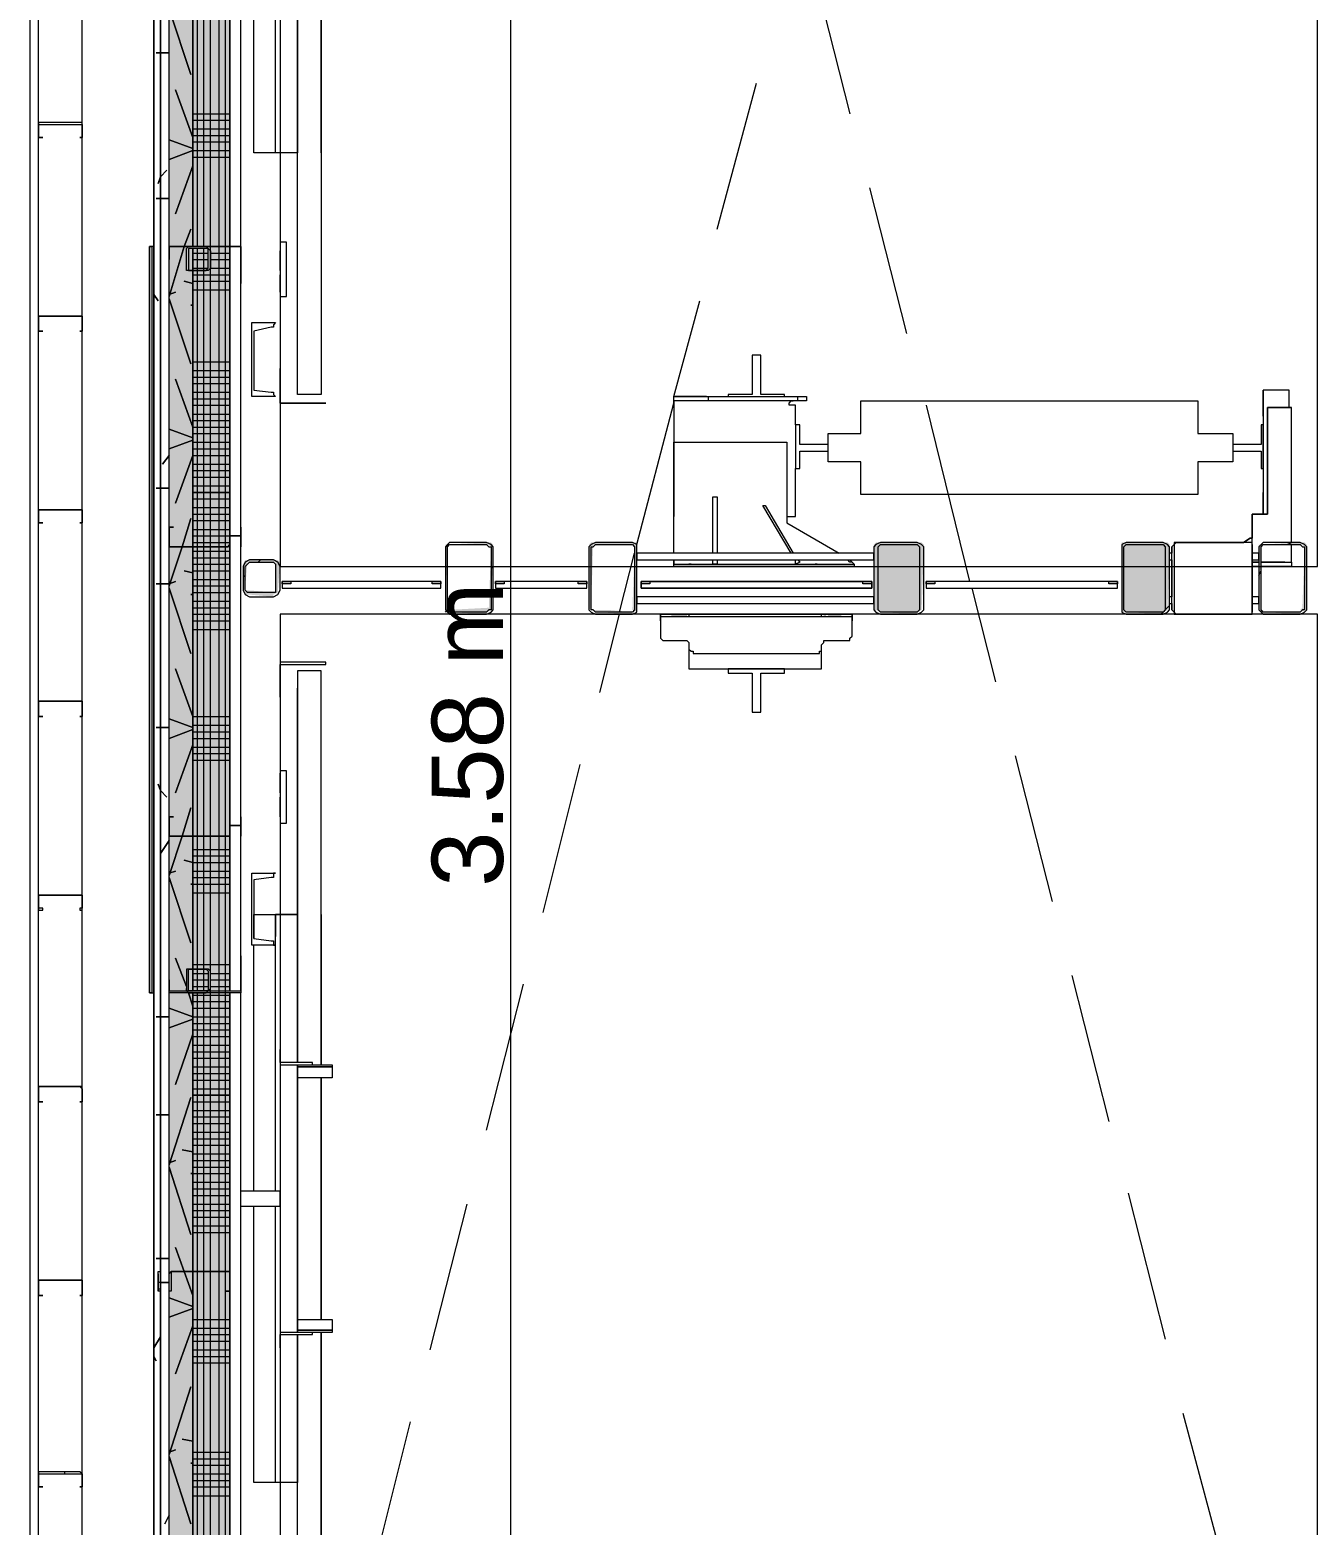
# Model space of a CAD drawing. Header units: metres. Extents: x -2 to 237, y -8 to 52.
# Drawn here: x 38.898 to 41.601, y 25.027 to 28.177 of the extents above; entities that cross this region are included whole.
import ezdxf

# ---------------------------------------------------------------- set-up
doc = ezdxf.new("R2010")
doc.units = ezdxf.units.M
doc.layers.add('HVAC - Ductos', color=5, linetype='Continuous', lineweight=0)
doc.layers.add('PDF2_Text', color=7, linetype='Continuous', lineweight=0)
doc.layers.add('PDF2_Geometry', color=7, linetype='Continuous', lineweight=0, true_color=0xaaaaaa)
doc.layers.add('PDF2_Solid Fills', color=7, linetype='Continuous', lineweight=0, true_color=0xffffff)
doc.styles.add('PDF Helvetica', font='')
doc.styles.get('PDF Helvetica').set_extended_font_data('Helvetica')

msp = doc.modelspace()

# ---------------------------------------------------------------- hatches: boundary and pattern name
at = {"layer": 'PDF2_Solid Fills', "lineweight": 0, "transparency": 33554559}
for points in [[(39.2415, 31.7936), (39.2415, 33.4859), (39.1911, 33.4859), (39.1911, 23.4604), (39.2415, 23.4604), (39.2415, 24.8454), (39.2324, 24.85), (39.2415, 24.85), (39.2415, 24.8959), (39.2324, 24.9005), (39.2415, 24.9005), (39.2415, 27.7164), (39.2324, 27.721), (39.2415, 27.721), (39.2415, 28.9318), (39.2324, 28.9364), (39.2415, 28.9364), (39.2415, 28.9776), (39.2324, 28.9776), (39.2278, 28.941), (39.2278, 28.9776), (39.2324, 28.9822), (39.2415, 28.9822), (39.2415, 30.4407), (39.2324, 30.4453), (39.2415, 30.4453), (39.2415, 30.4866), (39.2324, 30.4911), (39.2415, 30.4911), (39.2415, 31.7432), (39.2324, 31.7478), (39.2415, 31.7478), (39.2415, 31.7891), (39.2324, 31.7891), (39.2278, 31.7524), (39.2278, 31.7891), (39.2324, 31.7936)], [(39.2415, 31.7936), (39.2415, 33.4859), (39.1911, 33.4859), (39.1911, 23.4604), (39.2415, 23.4604), (39.2415, 24.8454), (39.2324, 24.85), (39.2415, 24.85), (39.2415, 24.8959), (39.2324, 24.9005), (39.2415, 24.9005), (39.2415, 27.7164), (39.2324, 27.721), (39.2415, 27.721), (39.2415, 28.9318), (39.2324, 28.9364), (39.2415, 28.9364), (39.2415, 28.9776), (39.2324, 28.9776), (39.2278, 28.941), (39.2278, 28.9776), (39.2324, 28.9822), (39.2415, 28.9822), (39.2415, 30.4407), (39.2324, 30.4453), (39.2415, 30.4453), (39.2415, 30.4866), (39.2324, 30.4911), (39.2415, 30.4911), (39.2415, 31.7432), (39.2324, 31.7478), (39.2415, 31.7478), (39.2415, 31.7891), (39.2324, 31.7891), (39.2278, 31.7524), (39.2278, 31.7891), (39.2324, 31.7936)], [(40.6816, 27.0973), (40.677, 27.0927), (40.677, 26.9551), (40.6816, 26.9551), (40.6908, 26.9505), (40.7681, 26.946), (40.7687, 26.946), (40.7687, 26.9505), (40.7779, 26.9551), (40.7825, 27.0927), (40.7779, 27.0973)], [(41.1999, 26.9505), (41.209, 26.9505), (41.2864, 26.946), (41.287, 26.946), (41.287, 26.9505), (41.2962, 26.9551), (41.3008, 27.0927), (41.2962, 27.0973), (41.1999, 27.0973)], [(39.425, 27.056), (39.4204, 27.0606), (39.3516, 27.0606), (39.3471, 27.0514), (39.3471, 26.9964), (39.3516, 27.001), (39.3562, 27.056), (39.4158, 27.056), (39.4158, 26.9918), (39.3562, 26.9964), (39.3516, 26.9964), (39.3516, 26.9873), (39.3608, 26.9873), (39.4112, 26.9827), (39.4112, 26.9873), (39.4204, 26.9918)]]:
    msp.add_hatch(color=256, dxfattribs=at).paths.add_polyline_path(points)
h = msp.add_hatch(color=256, dxfattribs=at)
h.paths.add_polyline_path([(39.2415, 28.9822), (39.2691, 28.9822), (39.2415, 28.9776), (39.2415, 28.9364), (39.2691, 28.9364), (39.2415, 28.9318), (39.2415, 27.721), (39.2691, 27.721), (39.2415, 27.7164), (39.2415, 26.1525), (39.3195, 26.1525), (39.3195, 33.4126), (39.2415, 33.4126), (39.2415, 31.7936), (39.2691, 31.7936), (39.2415, 31.7891), (39.2415, 31.7478), (39.2691, 31.7478), (39.2415, 31.7432), (39.2415, 30.4911), (39.2691, 30.4911), (39.2415, 30.4866), (39.2415, 30.4453), (39.2691, 30.4453), (39.2415, 30.4407)])
h.paths.add_polyline_path([(39.2415, 24.9005), (39.3195, 24.9005), (39.3195, 26.148), (39.2415, 26.148)])
h.paths.add_polyline_path([(39.2691, 24.85), (39.2415, 24.8454), (39.2415, 23.5338), (39.3195, 23.5338), (39.3195, 24.8959), (39.2415, 24.8959), (39.2415, 24.85)])
h = msp.add_hatch(color=256, dxfattribs=at)
h.paths.add_polyline_path([(39.2415, 28.9822), (39.2691, 28.9822), (39.2415, 28.9776), (39.2415, 28.9364), (39.2691, 28.9364), (39.2415, 28.9318), (39.2415, 27.721), (39.2691, 27.721), (39.2415, 27.7164), (39.2415, 26.1525), (39.3195, 26.1525), (39.3195, 33.4126), (39.2415, 33.4126), (39.2415, 31.7936), (39.2691, 31.7936), (39.2415, 31.7891), (39.2415, 31.7478), (39.2691, 31.7478), (39.2415, 31.7432), (39.2415, 30.4911), (39.2691, 30.4911), (39.2415, 30.4866), (39.2415, 30.4453), (39.2691, 30.4453), (39.2415, 30.4407)])
h.paths.add_polyline_path([(39.2415, 24.9005), (39.3195, 24.9005), (39.3195, 26.148), (39.2415, 26.148)])
h.paths.add_polyline_path([(39.2691, 24.85), (39.2415, 24.8454), (39.2415, 23.5338), (39.3195, 23.5338), (39.3195, 24.8959), (39.2415, 24.8959), (39.2415, 24.85)])
h = msp.add_hatch(color=256, dxfattribs=at)
h.paths.add_polyline_path([(39.7782, 27.0973), (39.8653, 27.0927), (39.8699, 27.0881), (39.8653, 26.9597), (39.7782, 26.9551), (39.7827, 26.9505), (39.86, 26.946), (39.8607, 26.946), (39.8607, 26.9505), (39.8699, 26.9551), (39.8745, 27.0927), (39.8699, 27.0973)])
h.paths.add_polyline_path([(39.7782, 27.0927), (39.7736, 27.0927), (39.7736, 26.9551)])
h = msp.add_hatch(color=256, dxfattribs=at)
h.paths.add_polyline_path([(40.1771, 26.9505), (40.1771, 27.0973), (40.0808, 27.0973), (40.0762, 27.0927), (40.0762, 26.9551), (40.0808, 26.9597), (40.0854, 27.0927), (40.1726, 27.0927), (40.168, 26.9551)])
h.paths.add_polyline_path([(40.09, 26.9505), (40.1674, 26.946), (40.168, 26.946), (40.168, 26.9505), (40.1175, 26.9551), (40.0808, 26.9551)])
h = msp.add_hatch(color=256, dxfattribs=at)
h.paths.add_polyline_path([(41.5897, 27.0927), (41.5852, 27.0973), (41.4934, 27.0973), (41.5806, 27.0927), (41.5852, 27.0881), (41.5806, 26.9597), (41.576, 26.9551), (41.5852, 26.9505), (41.5852, 26.9551)])
h.paths.add_polyline_path([(41.4934, 27.0927), (41.4888, 27.0927), (41.4888, 26.9551)])
h.paths.add_polyline_path([(41.498, 26.9505), (41.498, 26.9551), (41.4934, 26.9551)])
h.paths.add_polyline_path([(41.498, 26.9505), (41.5753, 26.946), (41.576, 26.946), (41.576, 26.9505)])

# ---------------------------------------------------------------- linework, layer by layer
at = {"layer": 'HVAC - Ductos', "lineweight": 0}
msp.add_lwpolyline([(39.9111, 33.2659), (39.9111, 31.9909), (39.9111, 28.4824), (39.9111, 24.9005), (39.9111, 23.8227), (39.9111, 22.3826)], dxfattribs=at)
at = {"layer": 'PDF2_Geometry', "lineweight": 0}
for points in [[(38.9159, 33.5685), (38.9022, 33.5685), (38.9022, 32.0505), (38.8976, 32.0505), (38.8976, 24.7079), (38.9159, 24.7079), (39.0076, 24.7079)], [(39.2691, 33.5685), (39.159, 33.5685), (39.159, 33.3896), (39.159, 23.5613), (39.159, 23.3778), (42.5895, 23.3778), (42.5895, 23.387), (42.5895, 23.3686), (43.1674, 23.3686), (43.1674, 23.387), (42.6216, 23.387), (43.1674, 23.387), (43.1674, 23.3686), (42.5895, 23.3686), (42.5895, 23.387)], [(39.4892, 33.5685), (42.5895, 33.5685), (39.159, 33.5685), (39.159, 33.5547), (39.159, 33.3896), (39.159, 23.5613), (39.159, 23.3962), (39.159, 23.3778), (39.159, 24.4465), (39.159, 23.3778), (42.5895, 23.3778), (42.5895, 23.3962), (42.5895, 23.5613), (42.5895, 33.4447), (42.5895, 23.5017), (43.1353, 23.5017), (43.1353, 23.3962), (43.1353, 23.3778), (42.5941, 23.3778), (42.5941, 23.3962), (42.5941, 23.5017)], [(39.159, 23.3778), (39.159, 33.5685), (39.159, 23.3778)], [(42.5574, 26.8313), (42.5574, 26.2213), (42.5574, 25.6114), (42.5574, 25.0014), (42.5574, 24.3914), (42.5574, 23.7814), (42.5574, 23.5613), (42.5574, 23.4604), (42.5574, 23.41), (42.4107, 23.41), (39.3425, 23.41), (39.1911, 23.41), (39.1911, 23.4604), (39.1911, 23.5613), (39.1911, 33.3896), (39.1911, 33.4859), (39.1911, 33.5364), (39.8791, 33.5364), (39.1728, 33.5364), (39.1728, 33.5547), (42.5574, 33.5547)], [(42.5895, 33.4447), (42.5758, 33.4447), (42.5758, 23.5613), (42.5758, 23.41), (42.5758, 23.3962), (39.1728, 23.3962), (39.1728, 23.41), (39.1728, 23.5613), (39.1728, 33.3896), (39.1728, 33.5364), (39.1728, 33.5547), (42.4107, 33.5547), (42.5574, 33.5547), (42.5574, 33.5364)], [(39.1911, 23.4604), (39.1911, 33.4859)], [(39.0076, 24.6895), (38.9159, 24.6895), (38.9159, 23.2632), (38.9022, 23.2632), (39.0076, 23.2632), (38.9159, 23.2632), (38.9022, 23.2632), (38.9022, 23.3778), (38.9022, 23.2861), (38.9022, 23.2723), (38.9022, 23.2632), (38.9022, 24.7079), (38.9159, 24.7079), (39.0076, 24.7079), (38.9159, 24.7079), (38.9159, 32.0505), (38.9022, 32.0505)], [(39.2415, 27.721), (39.2415, 28.2989), (39.2415, 28.9318)], [(39.5121, 27.9183), (39.5121, 28.2347), (39.5121, 27.4092), (39.4617, 27.4092), (39.4617, 28.2347), (39.4617, 28.7988), (39.4617, 28.2347), (39.4617, 27.9183), (39.4158, 27.9183), (39.4158, 27.9687)], [(39.4158, 27.9183), (39.37, 27.9183), (39.37, 28.5053)], [(39.4617, 27.4412), (39.4617, 27.9183), (39.4158, 27.9183), (39.4158, 28.5053)], [(39.0076, 27.9778), (39.0076, 28.354)], [(39.3195, 27.1202), (39.3195, 27.721), (39.3195, 28.3081)], [(39.3425, 26.1525), (39.3425, 27.721), (39.3425, 28.3035)], [(39.3425, 26.1525), (39.3425, 27.721), (39.3425, 28.3035)], [(40.5487, 28.3081), (40.6266, 28.0008)], [(39.5121, 27.932), (39.5121, 28.2347), (39.5121, 27.9366), (39.5121, 28.2347), (39.5121, 27.4412)], [(40.3468, 27.7577), (40.4294, 28.065)], [(39.0076, 27.5743), (39.0076, 27.9503)], [(40.6679, 27.8449), (40.7459, 27.5376)], [(39.425, 27.7302), (39.425, 27.6155)], [(39.159, 26.148), (39.159, 27.721), (39.159, 26.148)], [(39.159, 26.148), (39.159, 27.721), (39.159, 26.148)], [(39.2415, 26.1525), (39.2415, 26.1984), (39.2415, 26.4782), (39.2415, 27.0881), (39.2415, 27.6706), (39.2415, 27.7164)], [(39.425, 27.6752), (39.425, 27.6706), (39.425, 27.6752), (39.425, 27.7072), (39.425, 27.7118), (39.425, 27.7072)], [(39.425, 27.6293), (39.425, 27.6247), (39.425, 27.6293), (39.425, 27.6569), (39.425, 27.6615), (39.425, 27.6569)], [(40.3239, 27.4046), (40.2643, 27.4046), (40.2551, 27.4046), (40.3102, 27.6064)], [(39.0076, 27.1661), (39.0076, 27.5422)], [(39.425, 27.4504), (39.425, 27.4138), (39.425, 27.4504)], [(39.425, 27.4138), (39.425, 27.4504)], [(39.425, 27.4138), (39.425, 27.4504)], [(41.553, 27.3817), (41.553, 27.4184), (41.5118, 27.4184), (41.5072, 27.4184), (41.5026, 27.4184), (41.498, 27.4184), (41.498, 27.1569), (41.498, 27.2028)], [(41.498, 27.3633), (41.498, 27.4184)], [(40.1771, 27.0927), (40.2551, 27.3908), (40.2551, 27.1523)], [(40.3239, 27.3954), (40.2643, 27.3954), (40.2551, 27.3954), (40.2551, 27.4046), (40.3285, 27.4046), (40.5165, 27.4046), (40.5349, 27.4046), (40.5349, 27.3954), (40.5165, 27.3954), (40.3285, 27.3954), (40.2551, 27.3954), (40.2551, 27.3908), (40.2551, 27.4), (40.2551, 27.4046)], [(40.5119, 27.345), (40.5119, 27.3863), (40.5073, 27.3863), (40.5028, 27.3863), (40.4982, 27.3863), (40.4982, 27.3908), (40.5028, 27.3954), (40.5073, 27.3954), (40.4478, 27.3954), (40.3881, 27.3954), (40.3285, 27.3954), (40.3285, 27.4046)], [(40.5165, 27.3954), (40.5165, 27.4046)], [(40.7871, 27.3863), (40.8789, 27.0147)], [(41.4751, 27.056), (41.4888, 27.056), (41.4751, 27.056), (41.4751, 27.0606), (41.4888, 27.0606), (41.4888, 27.0744), (41.4751, 27.0744), (41.4751, 27.1569), (41.5072, 27.1569), (41.5072, 27.3817), (41.5072, 27.1569), (41.4751, 27.1569), (41.4751, 27.1065)], [(41.5485, 27.0927), (41.5576, 27.0973), (41.5576, 27.3817)], [(40.2551, 27.0744), (40.2551, 27.3083), (40.4936, 27.3083), (40.4936, 27.1386), (40.6037, 27.0744)], [(40.4936, 27.1523), (40.4982, 27.1523), (40.5028, 27.1523), (40.5073, 27.1523), (40.5119, 27.1523), (40.5119, 27.2532)], [(40.3376, 27.0744), (40.3376, 27.1936), (40.3468, 27.1936), (40.3468, 27.0744)], [(40.5028, 27.0744), (40.4432, 27.1753), (40.4478, 27.1753), (40.5073, 27.0744)], [(39.0076, 26.7579), (39.0076, 27.1386)], [(39.3195, 26.5102), (39.3195, 27.1019)], [(41.3008, 26.9689), (41.3054, 26.9689), (41.3054, 26.9551), (41.3054, 27.0881), (41.31, 27.0927), (41.3145, 27.0973), (41.31, 27.0927), (41.3054, 27.0881), (41.3054, 27.0744), (41.3008, 27.0744)], [(41.4751, 27.0973), (41.31, 27.0973), (41.4567, 27.0973), (41.4705, 27.1065), (41.4751, 27.1065), (41.4705, 27.1065), (41.4567, 27.0973)], [(39.3425, 27.0927), (39.3425, 27.0881), (39.3425, 27.0927)], [(40.1405, 26.9505), (40.1726, 27.0744)], [(41.31, 27.0927), (41.31, 27.0881), (41.31, 26.9551), (41.31, 26.9505)], [(41.4751, 26.9505), (41.4751, 26.9551), (41.4751, 27.0881), (41.4751, 27.0927)], [(41.5485, 27.056), (41.553, 27.056), (41.5576, 27.056), (41.5576, 27.0927)], [(39.3792, 27.056), (39.3838, 27.0606)], [(39.8699, 27.0423), (39.8745, 27.0468)], [(40.2872, 27.0514), (40.2918, 27.0514), (40.2872, 27.0514)], [(40.2872, 27.0468), (40.2918, 27.0468), (40.2872, 27.0468)], [(40.3468, 27.0606), (40.3468, 27.0514), (40.3376, 27.0514), (40.3376, 27.0606)], [(40.5165, 27.0606), (40.5211, 27.056), (40.5119, 27.0514), (40.5119, 27.0606)], [(40.5578, 27.0514), (40.5533, 27.0514), (40.5578, 27.0514)], [(40.5991, 27.0468), (40.5578, 27.0468), (40.5533, 27.0468), (40.5578, 27.0468)], [(40.5578, 27.0514), (40.5991, 27.0514)], [(41.3008, 27.0606), (41.3054, 27.0606), (41.3054, 26.9827), (41.3008, 26.9827)], [(41.4751, 26.9689), (41.4751, 26.9551), (41.4751, 26.9505), (41.4751, 26.9551), (41.4751, 26.9689), (41.4888, 26.9689), (41.4888, 26.9827), (41.4751, 26.9827), (41.4751, 27.0468), (41.4751, 26.9827)], [(41.4888, 27.0468), (41.4751, 27.0468)], [(41.4888, 27.0285), (41.4934, 27.0377)], [(41.5439, 27.056), (41.5393, 27.056), (41.5209, 27.056), (41.4934, 27.056), (41.5576, 27.056), (41.5576, 27.0468), (41.4934, 27.0468)], [(41.5209, 27.056), (41.5163, 27.056), (41.5209, 27.056)], [(41.5209, 27.0468), (41.5163, 27.0468), (41.5209, 27.0468)], [(41.5209, 27.0468), (41.5393, 27.0468)], [(41.5393, 27.056), (41.5439, 27.056), (41.5393, 27.056)], [(41.5393, 27.0468), (41.5439, 27.0468), (41.5393, 27.0468)], [(39.3471, 27.0239), (39.3516, 27.0285)], [(40.1863, 27.0101), (40.1863, 27.0147), (40.2047, 27.0147)], [(40.6542, 27.0147), (40.6725, 27.0147)], [(40.8834, 27.001), (40.9339, 26.8038)], [(39.7736, 26.9505), (39.7782, 26.9551)], [(40.0992, 26.7808), (40.1405, 26.9459)], [(40.2276, 26.9322), (40.2276, 26.9368), (40.2276, 26.9414), (40.2276, 26.9459), (40.2276, 26.9414), (40.2276, 26.9368), (40.2276, 26.9322), (40.2276, 26.9001), (40.2276, 26.8955), (40.2322, 26.8909), (40.2368, 26.8909), (40.2826, 26.8909), (40.2872, 26.8863), (40.2872, 26.8817), (40.2872, 26.8726), (40.2918, 26.868), (40.2964, 26.868), (40.2964, 26.8634), (40.5624, 26.8634), (40.5624, 26.868), (40.567, 26.868), (40.567, 26.8726), (40.567, 26.8817), (40.5716, 26.8863), (40.5716, 26.8909), (40.5762, 26.8909), (40.622, 26.8909), (40.6266, 26.8909), (40.6266, 26.8955), (40.6312, 26.9001), (40.6312, 26.9322), (40.6312, 26.9368), (40.6312, 26.9414), (40.6312, 26.9459), (40.6312, 26.9414), (40.6312, 26.9368), (40.6312, 26.9322)], [(40.2276, 26.9459), (40.2322, 26.9459), (40.2368, 26.9459), (40.2826, 26.9459), (40.2872, 26.9459), (40.2918, 26.9459), (40.2964, 26.9459), (40.5624, 26.9459), (40.567, 26.9459), (40.5716, 26.9459), (40.5762, 26.9459), (40.622, 26.9459), (40.6266, 26.9459), (40.6312, 26.9459)], [(40.2276, 26.9414), (40.2322, 26.9414), (40.2368, 26.9414), (40.2826, 26.9414), (40.2872, 26.9414), (40.2918, 26.9414), (40.2964, 26.9414), (40.5624, 26.9414), (40.567, 26.9414), (40.5716, 26.9414), (40.5762, 26.9414), (40.622, 26.9414), (40.6266, 26.9414), (40.6312, 26.9414)], [(40.2505, 26.9459), (40.2781, 26.9459), (40.2826, 26.9459), (40.2781, 26.9459)], [(40.2781, 26.9414), (40.2826, 26.9414), (40.2781, 26.9414), (40.2505, 26.9414)], [(40.2872, 26.9459), (40.2872, 26.9414)], [(40.567, 26.9414), (40.567, 26.9459)], [(40.5762, 26.9459), (40.5716, 26.9459), (40.5762, 26.9459)], [(40.5762, 26.9414), (40.5716, 26.9414), (40.5762, 26.9414)], [(40.5807, 26.9459), (40.6082, 26.9459)], [(40.6082, 26.9414), (40.5807, 26.9414)], [(41.2824, 26.9459), (41.287, 26.9505)], [(41.2916, 26.9551), (41.3008, 26.9643)], [(40.2872, 26.8817), (40.2872, 26.8404), (40.2872, 26.8359), (40.2872, 26.8313), (40.567, 26.8313), (40.567, 26.8359), (40.567, 26.8404), (40.567, 26.8817)], [(39.5121, 26.2993), (39.5121, 25.9966), (39.5121, 26.8267), (39.4617, 26.8267), (39.4617, 26.0012), (39.4617, 26.3131), (39.4158, 26.3131), (39.4158, 26.2672)], [(39.425, 26.8176), (39.425, 26.7808), (39.425, 26.8176)], [(39.425, 26.7808), (39.425, 26.8176)], [(39.425, 26.7808), (39.425, 26.8176)], [(39.4158, 25.7306), (39.4158, 26.3131), (39.4617, 26.3131), (39.4617, 26.79)], [(39.5121, 26.3131), (39.5121, 25.9966), (39.5121, 26.79)], [(39.0076, 26.3543), (39.0076, 26.7304)], [(39.98, 26.3176), (40.0579, 26.6295)], [(40.9752, 26.6479), (41.0531, 26.3405)], [(39.425, 26.6157), (39.425, 26.5056)], [(39.425, 26.5745), (39.425, 26.5699), (39.425, 26.5745), (39.425, 26.6065), (39.425, 26.6111), (39.425, 26.6065)], [(39.425, 26.524), (39.425, 26.5194), (39.425, 26.524), (39.425, 26.5562), (39.425, 26.5607), (39.425, 26.5562)], [(39.3241, 26.5011), (39.3287, 26.5011)], [(39.3195, 26.1525), (39.3195, 26.4919)], [(39.0076, 25.9461), (39.0076, 26.3222)], [(39.37, 26.2626), (39.37, 26.3131), (39.4158, 26.3131)], [(39.37, 25.7306), (39.37, 26.2488)], [(41.0944, 26.1846), (41.1724, 25.8774)], [(39.8607, 25.859), (39.9386, 26.1663)], [(39.2415, 24.9005), (39.2415, 25.5609), (39.2415, 26.148)], [(39.3195, 24.9005), (39.3195, 25.5609), (39.3195, 26.148)], [(39.3425, 24.9005), (39.3425, 26.148)], [(39.3425, 24.9005), (39.3425, 26.148)], [(39.5121, 25.46), (39.5121, 25.9691)], [(39.5121, 25.9691), (39.5121, 25.46)], [(39.0076, 25.5426), (39.0076, 25.9186)], [(39.425, 25.726), (39.425, 25.7214), (39.425, 25.7169), (39.425, 25.7123), (39.425, 25.7077), (39.425, 25.7123), (39.425, 25.7169), (39.425, 25.7214), (39.425, 25.726), (39.425, 25.7306), (39.3425, 25.7306)], [(39.5121, 25.7169), (39.5121, 25.7031)], [(41.2136, 25.726), (41.2916, 25.4187)], [(39.3425, 25.6985), (39.425, 25.6985), (39.425, 25.7031), (39.425, 25.7077), (39.425, 25.7031)], [(39.4158, 25.1161), (39.37, 25.1161), (39.37, 25.6985)], [(39.4617, 24.639), (39.4617, 25.1161), (39.4158, 25.1161), (39.4158, 25.6985)], [(39.7414, 25.3958), (39.8194, 25.7031)], [(39.0076, 25.1344), (39.0076, 25.5104)], [(39.5121, 25.1161), (39.5121, 25.4325), (39.5121, 24.6024), (39.4617, 24.6024), (39.4617, 25.4279), (39.4617, 25.1161), (39.4158, 25.1161), (39.4158, 25.1665)], [(39.5121, 24.639), (39.5121, 25.4325), (39.5121, 25.1298)], [(39.6223, 24.9326), (39.7002, 25.2444)], [(41.3283, 25.2628), (41.4109, 24.9555)], [(39.0076, 24.7308), (39.0076, 25.1069)]]:
    msp.add_lwpolyline(points, dxfattribs=at)
for points in [[(39.1728, 23.3962), (39.1728, 33.5547), (39.159, 33.5547), (39.159, 23.3962)], [(39.1728, 33.5364), (39.1728, 23.41), (39.1911, 23.41), (39.1911, 33.5364)], [(39.425, 29.7481), (39.425, 27.0468), (41.6126, 27.0468), (41.6126, 29.7481), (39.425, 29.7481), (39.425, 27.0468), (41.6126, 27.0468), (41.6126, 29.7481)], [(39.2415, 27.721), (39.2415, 28.2989), (39.2415, 28.9318), (39.2415, 28.2989)], [(39.3195, 27.1202), (39.3195, 27.721), (39.3195, 28.3081), (39.3195, 27.721)], [(39.0076, 27.9503), (39.0076, 27.9778), (39.0076, 27.9824), (39.0031, 27.9824), (38.9159, 27.9824), (38.9159, 27.9778), (38.9159, 27.9503), (38.9251, 27.9503), (38.9159, 27.9503), (38.9159, 27.9778), (39.0031, 27.9778), (39.0076, 27.9778), (39.0076, 27.9503), (39.0031, 27.9503)], [(39.4388, 27.6155), (39.4388, 27.7302), (39.425, 27.7302), (39.425, 27.6155)], [(39.159, 27.721), (39.1544, 27.721), (39.1498, 27.721), (39.1544, 27.721), (39.1544, 26.148), (39.1498, 26.148), (39.1544, 26.148), (39.159, 26.148)], [(39.1498, 26.148), (39.1498, 27.721)], [(39.159, 27.721), (39.1544, 27.721), (39.1498, 27.721), (39.1544, 27.721), (39.1544, 26.148), (39.1498, 26.148), (39.1544, 26.148), (39.159, 26.148)], [(39.1498, 26.148), (39.1498, 27.721)], [(39.1911, 27.721), (39.1911, 27.6935), (39.1911, 27.721), (39.3425, 27.721), (39.3425, 27.6431), (39.3425, 27.721)], [(39.2278, 27.7118), (39.2278, 27.7164), (39.2324, 27.721), (39.2691, 27.721), (39.2737, 27.7164), (39.2783, 27.7118), (39.2783, 27.6752), (39.2737, 27.6706), (39.2691, 27.6706), (39.2324, 27.6706), (39.2278, 27.6706), (39.2278, 27.6752)], [(39.2324, 27.6706), (39.2691, 27.6706), (39.2737, 27.6752), (39.2737, 27.7118), (39.2737, 27.7164), (39.2691, 27.7164), (39.2324, 27.7164), (39.2324, 27.7118), (39.2324, 27.6752)], [(39.2415, 26.1525), (39.2415, 26.1984), (39.2415, 26.4782), (39.2415, 27.0881), (39.2415, 27.6706), (39.2415, 27.7164), (39.2415, 27.6706), (39.2415, 27.0881), (39.2415, 26.4782), (39.2415, 26.1984)], [(39.0076, 27.5422), (39.0076, 27.5743), (39.0031, 27.5743), (38.9159, 27.5743), (38.9159, 27.5422), (38.9251, 27.5422), (38.9159, 27.5422), (38.9159, 27.5743), (39.0031, 27.5743), (39.0076, 27.5743), (39.0076, 27.5422), (39.0031, 27.5422)], [(39.4158, 27.5605), (39.4112, 27.5559), (39.4112, 27.5513), (39.4066, 27.5513), (39.37, 27.5422), (39.37, 27.4184), (39.4066, 27.4138), (39.4112, 27.4138), (39.4112, 27.4092), (39.4158, 27.4046), (39.3654, 27.4046), (39.3654, 27.5605)], [(40.4202, 27.4918), (40.4202, 27.4092), (40.3698, 27.4092), (40.3698, 27.4046), (40.489, 27.4046), (40.489, 27.4092), (40.4386, 27.4092), (40.4386, 27.4918)], [(39.5213, 27.3908), (39.425, 27.3908), (39.425, 27.4642), (39.425, 27.3908)], [(39.425, 27.4138), (39.425, 27.4504)], [(39.425, 27.4504), (39.425, 27.4138)], [(40.6496, 27.3266), (40.6496, 27.3954), (41.3604, 27.3954), (41.3604, 27.3266), (41.4338, 27.3266), (41.4338, 27.267), (41.3604, 27.267), (41.3604, 27.1982), (40.6496, 27.1982), (40.6496, 27.267), (40.5807, 27.267), (40.5807, 27.3266)], [(41.5439, 27.3817), (41.5072, 27.3817), (41.5439, 27.3817), (41.5485, 27.3817), (41.553, 27.3817), (41.5576, 27.3817), (41.553, 27.3817), (41.5485, 27.3817)], [(40.5807, 27.2899), (40.5807, 27.3037), (40.5211, 27.3037), (40.5211, 27.345), (40.5119, 27.345), (40.5119, 27.2532), (40.5211, 27.2532), (40.5211, 27.2899)], [(41.4338, 27.3037), (41.4338, 27.2899), (41.4934, 27.2899), (41.4934, 27.2532), (41.498, 27.2532), (41.498, 27.345), (41.4934, 27.345), (41.4934, 27.3037)], [(39.0076, 27.1386), (39.0076, 27.1661), (39.0031, 27.1661), (38.9159, 27.1661), (38.9159, 27.1386), (38.9251, 27.1386), (38.9159, 27.1386), (38.9159, 27.1661), (39.0031, 27.1661), (39.0076, 27.1661), (39.0076, 27.1386), (39.0031, 27.1386)], [(39.3195, 27.1111), (39.3379, 27.1111), (39.3425, 27.1111), (39.3425, 27.0927), (39.3425, 27.1294), (39.3425, 27.1248), (39.3425, 27.1294), (39.3425, 27.0927), (39.3425, 27.1111), (39.3379, 27.1111), (39.3195, 27.1111), (39.3195, 27.0927), (39.3195, 27.0881), (39.3149, 27.0881), (39.1911, 27.0881), (39.1911, 27.0927), (39.1911, 27.1294), (39.2003, 27.1294), (39.1911, 27.1294), (39.1911, 27.0927), (39.1911, 27.0881), (39.3149, 27.0881), (39.3195, 27.0927), (39.3195, 27.1294)], [(39.3195, 26.5102), (39.3195, 27.1019)], [(39.8745, 27.0881), (39.8699, 27.0927), (39.8607, 27.0973), (39.7827, 27.0973), (39.7782, 27.0927), (39.7736, 27.0881), (39.7736, 26.9551), (39.7782, 26.9505), (39.7827, 26.9459), (39.8607, 26.9459), (39.8699, 26.9505), (39.8745, 26.9551)], [(40.1771, 27.0881), (40.1771, 27.0927), (40.168, 27.0973), (40.09, 27.0973), (40.0808, 27.0927), (40.0762, 27.0881), (40.0762, 26.9551), (40.0808, 26.9505), (40.09, 26.9459), (40.168, 26.9459), (40.1771, 26.9505), (40.1771, 26.9551)], [(40.7825, 27.0881), (40.7779, 27.0927), (40.7687, 27.0973), (40.6908, 27.0973), (40.6816, 27.0927), (40.677, 27.0881), (40.677, 26.9551), (40.6816, 26.9505), (40.6908, 26.9459), (40.7687, 26.9459), (40.7779, 26.9505), (40.7825, 26.9551)], [(41.3008, 27.0881), (41.2962, 27.0927), (41.287, 27.0973), (41.209, 27.0973), (41.1999, 27.0927), (41.1999, 27.0881), (41.1999, 26.9551), (41.1999, 26.9505), (41.209, 26.9459), (41.287, 26.9459), (41.2962, 26.9505), (41.3008, 26.9551)], [(41.4751, 26.9459), (41.4751, 26.9505), (41.4751, 26.9551), (41.4751, 27.0881), (41.4751, 27.0927), (41.4751, 27.0973), (41.31, 27.0973), (41.31, 27.0927), (41.31, 27.0881), (41.31, 26.9551), (41.31, 26.9505), (41.31, 26.9459)], [(41.3971, 27.0973), (41.3191, 27.0973)], [(41.5897, 27.0881), (41.5852, 27.0927), (41.576, 27.0973), (41.498, 27.0973), (41.4934, 27.0927), (41.4888, 27.0881), (41.4888, 26.9551), (41.4934, 26.9505), (41.498, 26.9459), (41.576, 26.9459), (41.5852, 26.9505), (41.5897, 26.9551)], [(39.7827, 27.0927), (39.8607, 27.0927), (39.8653, 27.0881), (39.8699, 27.0881), (39.8699, 26.9551), (39.8653, 26.9551), (39.8607, 26.9505), (39.7827, 26.9505), (39.7782, 26.9551), (39.7782, 27.0881)], [(40.09, 27.0927), (40.168, 27.0927), (40.1726, 27.0881), (40.1726, 26.9551), (40.168, 26.9505), (40.09, 26.9505), (40.0854, 26.9551), (40.0808, 26.9551), (40.0808, 27.0881), (40.0854, 27.0881)], [(40.677, 27.0744), (40.1771, 27.0744), (40.1771, 27.0606), (40.677, 27.0606)], [(40.6908, 27.0927), (40.7687, 27.0927), (40.7733, 27.0881), (40.7733, 26.9551), (40.7687, 26.9505), (40.6908, 26.9505), (40.6862, 26.9551), (40.6862, 27.0881)], [(41.209, 27.0927), (41.287, 27.0927), (41.2916, 27.0881), (41.2916, 26.9551), (41.287, 26.9505), (41.209, 26.9505), (41.2045, 26.9551), (41.2045, 27.0881)], [(41.4751, 26.9551), (41.4751, 27.0881), (41.4751, 27.0927), (41.4751, 27.0881), (41.4751, 26.9551), (41.4751, 26.9505)], [(41.498, 27.0927), (41.576, 27.0927), (41.5806, 27.0881), (41.5852, 27.0881), (41.5852, 26.9551), (41.5806, 26.9551), (41.576, 26.9505), (41.498, 26.9505), (41.4934, 26.9551), (41.4934, 27.0881)], [(39.3471, 26.9964), (39.3516, 26.9873), (39.3608, 26.9827), (39.4112, 26.9827), (39.4204, 26.9873), (39.425, 26.9964), (39.425, 27.0468), (39.4204, 27.056), (39.4112, 27.0606), (39.3608, 27.0606), (39.3516, 27.056), (39.3471, 27.0468)], [(39.4112, 26.9918), (39.3608, 26.9918), (39.3562, 26.9918), (39.3516, 26.9964), (39.3516, 27.0468), (39.3562, 27.0514), (39.3608, 27.056), (39.4112, 27.056), (39.4158, 27.0514), (39.4158, 27.0468), (39.4158, 26.9964), (39.4158, 26.9918)], [(40.2551, 27.0514), (40.6358, 27.0514), (40.6358, 27.0468), (40.2551, 27.0468), (40.2551, 27.0514), (40.2551, 27.056), (40.2551, 27.0606), (40.2551, 27.056)], [(40.6358, 27.0514), (40.6312, 27.056), (40.6266, 27.056), (40.622, 27.0606), (40.6266, 27.0606), (40.6312, 27.056)], [(39.7644, 27.0147), (39.4296, 27.0147), (39.4296, 27.001), (39.7644, 27.001)], [(39.448, 27.0147), (39.448, 27.0101), (39.4296, 27.0101), (39.4296, 27.0147)], [(39.7644, 27.0147), (39.7644, 27.0101), (39.746, 27.0101), (39.746, 27.0147)], [(39.8791, 27.001), (40.0717, 27.001), (40.0717, 27.0147), (39.8791, 27.0147)], [(39.8974, 27.0147), (39.8974, 27.0101), (39.8791, 27.0101), (39.8791, 27.0147)], [(40.0717, 27.0147), (40.0717, 27.0101), (40.0534, 27.0101), (40.0534, 27.0147)], [(40.1863, 27.001), (40.6725, 27.001), (40.6725, 27.0147), (40.1863, 27.0147)], [(40.1863, 27.001), (40.1863, 27.0147), (40.6725, 27.0147), (40.6725, 27.001)], [(40.2047, 27.0147), (40.2047, 27.0101), (40.1863, 27.0101), (40.1863, 27.0147)], [(40.6725, 27.0147), (40.6725, 27.0101), (40.6542, 27.0101), (40.6542, 27.0147)], [(40.7871, 27.001), (41.1907, 27.001), (41.1907, 27.0147), (40.7871, 27.0147)], [(40.8055, 27.0147), (40.8055, 27.0101), (40.7871, 27.0101), (40.7871, 27.0147)], [(41.1907, 27.0147), (41.1907, 27.0101), (41.1724, 27.0101), (41.1724, 27.0147)], [(40.677, 26.9827), (40.1771, 26.9827), (40.1771, 26.9689), (40.677, 26.9689)], [(39.425, 26.9459), (39.425, 24.2446), (41.6126, 24.2446), (41.6126, 26.9459), (39.425, 26.9459), (39.425, 24.2446), (41.6126, 24.2446), (41.6126, 26.9459)], [(41.3054, 26.9551), (41.31, 26.9505), (41.3145, 26.9459), (41.31, 26.9505)], [(41.4751, 26.9459), (41.31, 26.9459)], [(41.3191, 26.9459), (41.3971, 26.9459)], [(39.5213, 26.845), (39.425, 26.845), (39.425, 26.7716), (39.425, 26.8404), (39.5213, 26.8404)], [(39.425, 26.7808), (39.425, 26.8176)], [(39.425, 26.8176), (39.425, 26.7808)], [(40.4386, 26.7396), (40.4386, 26.8221), (40.489, 26.8221), (40.489, 26.8313), (40.3698, 26.8313), (40.3698, 26.8221), (40.4202, 26.8221), (40.4202, 26.7396)], [(39.0076, 26.7304), (39.0076, 26.7579), (39.0076, 26.7625), (39.0031, 26.7625), (38.9159, 26.7625), (38.9159, 26.7579), (38.9159, 26.7304), (38.9251, 26.7304), (38.9159, 26.7304), (38.9159, 26.7579), (38.9159, 26.7625), (39.0031, 26.7625), (39.0076, 26.7625), (39.0076, 26.7579), (39.0076, 26.7304), (39.0031, 26.7304)], [(39.4388, 26.5056), (39.4388, 26.6157), (39.425, 26.6157), (39.425, 26.5056)], [(39.3195, 26.5011), (39.3379, 26.5011), (39.3425, 26.5011), (39.3425, 26.4965), (39.3425, 26.4828), (39.3425, 26.5194), (39.3425, 26.5148), (39.3425, 26.5194), (39.3425, 26.4782), (39.3425, 26.4965), (39.3425, 26.5011), (39.3379, 26.5011), (39.3195, 26.5011), (39.3195, 26.4828), (39.3195, 26.4782), (39.3149, 26.4782), (39.1911, 26.4782), (39.1911, 26.4828), (39.1911, 26.5194), (39.2003, 26.5194), (39.1911, 26.5194), (39.1911, 26.4828), (39.1911, 26.4782), (39.3149, 26.4782), (39.3195, 26.4782), (39.3195, 26.4828), (39.3195, 26.5194)], [(39.3195, 26.1525), (39.3195, 26.4919)], [(39.4158, 26.4002), (39.4112, 26.4002), (39.4112, 26.3956), (39.4112, 26.3911), (39.4066, 26.3911), (39.37, 26.3865), (39.37, 26.2626), (39.4066, 26.258), (39.4112, 26.258), (39.4112, 26.2534), (39.4112, 26.2488), (39.4158, 26.2488), (39.3654, 26.2488), (39.3654, 26.4002)], [(39.0076, 26.3222), (39.0076, 26.3543), (39.0031, 26.3543), (38.9159, 26.3543), (38.9159, 26.3222), (38.9251, 26.3222), (38.9251, 26.3268), (38.9159, 26.3268), (38.9159, 26.3543), (39.0031, 26.3543), (39.0076, 26.3543), (39.0076, 26.3268), (39.0031, 26.3268), (39.0031, 26.3222)], [(39.5121, 25.9966), (39.5121, 26.2993)], [(39.1911, 26.1754), (39.1911, 26.1525), (39.3425, 26.1525), (39.3425, 26.2259), (39.3425, 26.148), (39.1911, 26.148)], [(39.2278, 26.1938), (39.2278, 26.1571), (39.2278, 26.1525), (39.2324, 26.148), (39.2691, 26.148), (39.2737, 26.1525), (39.2783, 26.1571), (39.2783, 26.1938), (39.2737, 26.1984), (39.2691, 26.1984), (39.2324, 26.1984), (39.2278, 26.1984)], [(39.2324, 26.1938), (39.2324, 26.1984), (39.2691, 26.1984), (39.2737, 26.1938), (39.2737, 26.1571), (39.2737, 26.1525), (39.2691, 26.1525), (39.2324, 26.1525), (39.2324, 26.1571)], [(39.2415, 24.9005), (39.2415, 25.5609), (39.2415, 26.148), (39.2415, 25.5609)], [(39.3195, 24.9005), (39.3195, 25.5609), (39.3195, 26.148), (39.3195, 25.5609)], [(39.4938, 25.9966), (39.4938, 26.0012), (39.425, 26.0012), (39.425, 26.0287), (39.425, 25.9966)], [(39.5351, 25.9691), (39.4617, 25.9691), (39.4617, 25.992), (39.4617, 25.9966), (39.5351, 25.9966), (39.5351, 25.992)], [(39.4617, 25.9966), (39.4617, 25.4325)], [(39.5351, 25.992), (39.4617, 25.992)], [(39.5121, 25.7169), (39.5121, 25.9691)], [(39.5121, 25.46), (39.5121, 25.9691), (39.5121, 25.7169), (39.5121, 25.46), (39.5121, 25.7123)], [(39.0076, 25.9186), (39.0076, 25.9461), (39.0076, 25.9507), (39.0031, 25.9507), (38.9159, 25.9507), (38.9159, 25.9461), (38.9159, 25.9186), (38.9251, 25.9186), (38.9159, 25.9186), (38.9159, 25.9461), (38.9159, 25.9507), (39.0031, 25.9507), (39.0076, 25.9461), (39.0076, 25.9186), (39.0031, 25.9186)], [(39.1911, 25.538), (39.1728, 25.538), (39.1682, 25.538), (39.1682, 25.5426), (39.1682, 25.5563), (39.1682, 25.5196), (39.1682, 25.5242), (39.1728, 25.5242), (39.1728, 25.5196), (39.1682, 25.5196), (39.1682, 25.5609), (39.1728, 25.5609), (39.1728, 25.5426), (39.1728, 25.538), (39.1911, 25.538), (39.1911, 25.5563), (39.1957, 25.5609), (39.3195, 25.5609), (39.3195, 25.5563), (39.3195, 25.5196), (39.3103, 25.5196), (39.3195, 25.5196), (39.3195, 25.5563), (39.3195, 25.5609), (39.1957, 25.5609), (39.1957, 25.5563), (39.1957, 25.5196), (39.1911, 25.5196)], [(39.0076, 25.5104), (39.0076, 25.5426), (39.0031, 25.5426), (38.9159, 25.5426), (38.9159, 25.5104), (38.9251, 25.5104), (38.9159, 25.5104), (38.9159, 25.5426), (39.0031, 25.5426), (39.0076, 25.5426), (39.0076, 25.5104), (39.0031, 25.5104)], [(39.4617, 25.46), (39.5351, 25.46), (39.5351, 25.4371), (39.5351, 25.4325), (39.4617, 25.4325), (39.4617, 25.4371)], [(39.4938, 25.4325), (39.425, 25.4325), (39.425, 25.4004), (39.425, 25.4279), (39.4938, 25.4279)], [(39.4617, 25.4371), (39.5351, 25.4371)], [(39.5121, 25.1298), (39.5121, 25.4325)], [(39.0076, 25.1069), (39.0076, 25.1344), (39.0031, 25.139), (38.9159, 25.139), (38.9159, 25.1344), (38.9159, 25.1069), (38.9251, 25.1069), (38.9159, 25.1069), (38.9159, 25.1344), (39.0031, 25.1344), (39.0076, 25.1344), (39.0076, 25.1069), (39.0031, 25.1069)]]:
    msp.add_lwpolyline(points, close=True, dxfattribs=at)
at = {"layer": 'PDF2_Geometry', "color": 254, "lineweight": 0, "true_color": 0xeaeaea}
for points in [[(39.2783, 24.4877), (39.2783, 24.9005), (39.2783, 25.5609), (39.2783, 26.148), (39.2783, 26.4782), (39.2783, 27.0881), (39.2783, 27.721), (39.2783, 28.2989), (39.2783, 28.9318), (39.2783, 29.2528), (39.2783, 29.8629), (39.2783, 30.4911), (39.2783, 31.1103)], [(39.2966, 24.4877), (39.2966, 24.9005), (39.2966, 25.5609), (39.2966, 26.148), (39.2966, 26.4782), (39.2966, 27.0881), (39.2966, 27.721), (39.2966, 28.2989), (39.2966, 28.9318), (39.2966, 29.2528), (39.2966, 29.8629), (39.2966, 30.4911), (39.2966, 31.1103)], [(39.3103, 24.9005), (39.3103, 25.5609), (39.3103, 26.148), (39.3103, 26.4782), (39.3103, 27.0881), (39.3103, 27.721), (39.3103, 28.2989), (39.3103, 28.9318), (39.3103, 29.2528), (39.3103, 29.8629), (39.3103, 30.4911), (39.3103, 31.1103)], [(39.2507, 27.721), (39.2507, 28.9318)], [(39.2645, 27.721), (39.2645, 28.9318)], [(39.2415, 28.0008), (39.3195, 28.0008)], [(39.2415, 27.987), (39.3195, 27.987)], [(39.2415, 27.9687), (39.3195, 27.9687)], [(39.2415, 27.9549), (39.3195, 27.9549)], [(39.2415, 27.9412), (39.3195, 27.9412)], [(39.2415, 27.9229), (39.3195, 27.9229)], [(39.2415, 27.9091), (39.3195, 27.9091)], [(39.2415, 27.721), (39.3195, 27.721)], [(39.2415, 27.7072), (39.2737, 27.7072)], [(39.2507, 26.1525), (39.2507, 26.1984), (39.2507, 27.6706), (39.2507, 27.7164)], [(39.2645, 26.1525), (39.2645, 26.1984), (39.2645, 27.6706), (39.2645, 27.7164)], [(39.2783, 27.7072), (39.3195, 27.7072)], [(39.2415, 27.6935), (39.2737, 27.6935)], [(39.2415, 27.6752), (39.2737, 27.6752)], [(39.2783, 27.6935), (39.3195, 27.6935)], [(39.2783, 27.6752), (39.3195, 27.6752)], [(39.2415, 27.6615), (39.3195, 27.6615)], [(39.2415, 27.6477), (39.3195, 27.6477)], [(39.2415, 27.6293), (39.3195, 27.6293)], [(39.2415, 27.478), (39.3195, 27.478)], [(39.2415, 27.4596), (39.3195, 27.4596)], [(39.2415, 27.4458), (39.3195, 27.4458)], [(39.2415, 27.4321), (39.3195, 27.4321)], [(39.2415, 27.4138), (39.3195, 27.4138)], [(39.2415, 27.4), (39.3195, 27.4)], [(39.2415, 27.3863), (39.3195, 27.3863)], [(39.2415, 27.3679), (39.3195, 27.3679)], [(39.2415, 27.3541), (39.3195, 27.3541)], [(39.2415, 27.3404), (39.3195, 27.3404)], [(39.2415, 27.3266), (39.3195, 27.3266)], [(39.2415, 27.3083), (39.3195, 27.3083)], [(39.2415, 27.2945), (39.3195, 27.2945)], [(39.2415, 27.2807), (39.3195, 27.2807)], [(39.2415, 27.2624), (39.3195, 27.2624)], [(39.2415, 27.2487), (39.3195, 27.2487)], [(39.2415, 27.2349), (39.3195, 27.2349)], [(39.2415, 27.2166), (39.3195, 27.2166)], [(39.2415, 27.189), (39.3195, 27.189)], [(39.2415, 27.1707), (39.3195, 27.1707)], [(39.2415, 27.1569), (39.3195, 27.1569)], [(39.2415, 27.1432), (39.3195, 27.1432)], [(39.2415, 27.1248), (39.3195, 27.1248)], [(39.2415, 27.1111), (39.3195, 27.1111)], [(39.2415, 27.0973), (39.3195, 27.0973)], [(39.2415, 27.079), (39.3195, 27.079)], [(39.2415, 27.0652), (39.3195, 27.0652)], [(39.2415, 27.0514), (39.3195, 27.0514)], [(39.2415, 27.0377), (39.3195, 27.0377)], [(39.2415, 27.0193), (39.3195, 27.0193)], [(39.2415, 27.0056), (39.3195, 27.0056)], [(39.2415, 26.9918), (39.3195, 26.9918)], [(39.2415, 26.9735), (39.3195, 26.9735)], [(39.2415, 26.9597), (39.3195, 26.9597)], [(39.2415, 26.9459), (39.3195, 26.9459)], [(39.2415, 26.9322), (39.3195, 26.9322)], [(39.2415, 26.9139), (39.3195, 26.9139)], [(39.2415, 26.7304), (39.3195, 26.7304)], [(39.2415, 26.7121), (39.3195, 26.7121)], [(39.2415, 26.6983), (39.3195, 26.6983)], [(39.2415, 26.6845), (39.3195, 26.6845)], [(39.2415, 26.6662), (39.3195, 26.6662)], [(39.2415, 26.6525), (39.3195, 26.6525)], [(39.2415, 26.6387), (39.3195, 26.6387)], [(39.2415, 26.4506), (39.3195, 26.4506)], [(39.2415, 26.4369), (39.3195, 26.4369)], [(39.2415, 26.4231), (39.3195, 26.4231)], [(39.2415, 26.4048), (39.3195, 26.4048)], [(39.2415, 26.3911), (39.3195, 26.3911)], [(39.2415, 26.3773), (39.3195, 26.3773)], [(39.2415, 26.3589), (39.3195, 26.3589)], [(39.2415, 26.2076), (39.3195, 26.2076)], [(39.2415, 26.1892), (39.2737, 26.1892)], [(39.2783, 26.1892), (39.3195, 26.1892)], [(39.2415, 26.1754), (39.2737, 26.1754)], [(39.2415, 26.1617), (39.2737, 26.1617)], [(39.2783, 26.1754), (39.3195, 26.1754)], [(39.2783, 26.1617), (39.3195, 26.1617)], [(39.2415, 26.1434), (39.3195, 26.1434)], [(39.2415, 26.1296), (39.3195, 26.1296)], [(39.2507, 24.9005), (39.2507, 26.148)], [(39.2645, 24.85), (39.2645, 24.8959), (39.2645, 26.148)], [(39.2415, 26.1159), (39.3195, 26.1159)], [(39.2415, 26.0975), (39.3195, 26.0975)], [(39.2415, 26.0837), (39.3195, 26.0837)], [(39.2415, 26.07), (39.3195, 26.07)], [(39.2415, 26.0562), (39.3195, 26.0562)], [(39.2415, 26.0379), (39.3195, 26.0379)], [(39.2415, 26.0241), (39.3195, 26.0241)], [(39.2415, 26.0104), (39.3195, 26.0104)], [(39.2415, 25.992), (39.3195, 25.992)], [(39.2415, 25.9783), (39.3195, 25.9783)], [(39.2415, 25.9645), (39.3195, 25.9645)], [(39.2415, 25.9461), (39.3195, 25.9461)], [(39.2415, 25.9186), (39.3195, 25.9186)], [(39.2415, 25.9003), (39.3195, 25.9003)], [(39.2415, 25.8866), (39.3195, 25.8866)], [(39.2415, 25.8728), (39.3195, 25.8728)], [(39.2415, 25.8544), (39.3195, 25.8544)], [(39.2415, 25.8407), (39.3195, 25.8407)], [(39.2415, 25.8269), (39.3195, 25.8269)], [(39.2415, 25.8086), (39.3195, 25.8086)], [(39.2415, 25.7948), (39.3195, 25.7948)], [(39.2415, 25.781), (39.3195, 25.781)], [(39.2415, 25.7673), (39.3195, 25.7673)], [(39.2415, 25.7489), (39.3195, 25.7489)], [(39.2415, 25.7352), (39.3195, 25.7352)], [(39.2415, 25.7214), (39.3195, 25.7214)], [(39.2415, 25.7031), (39.3195, 25.7031)], [(39.2415, 25.6893), (39.3195, 25.6893)], [(39.2415, 25.6755), (39.3195, 25.6755)], [(39.2415, 25.6572), (39.3195, 25.6572)], [(39.2415, 25.6435), (39.3195, 25.6435)], [(39.2415, 25.46), (39.3195, 25.46)], [(39.2415, 25.4417), (39.3195, 25.4417)], [(39.2415, 25.4279), (39.3195, 25.4279)], [(39.2415, 25.4141), (39.3195, 25.4141)], [(39.2415, 25.3958), (39.3195, 25.3958)], [(39.2415, 25.3821), (39.3195, 25.3821)], [(39.2415, 25.3683), (39.3195, 25.3683)], [(39.2415, 25.1803), (39.3195, 25.1803)], [(39.2415, 25.1665), (39.3195, 25.1665)], [(39.2415, 25.1527), (39.3195, 25.1527)], [(39.2415, 25.1344), (39.3195, 25.1344)], [(39.2415, 25.1206), (39.3195, 25.1206)], [(39.2415, 25.1069), (39.3195, 25.1069)], [(39.2415, 25.0885), (39.3195, 25.0885)]]:
    msp.add_lwpolyline(points, dxfattribs=at)
at = {"layer": 'PDF2_Geometry', "color": 254, "lineweight": 0, "true_color": 0xdddddd}
for points in [[(39.1911, 28.2209), (39.2369, 28.0834)], [(39.2049, 28.0512), (39.2415, 27.9503)], [(39.1911, 27.9457), (39.2415, 27.9274)], [(39.2415, 27.9229), (39.1911, 27.9045)], [(39.2415, 27.8907), (39.2049, 27.7898)], [(39.2369, 27.7577), (39.2232, 27.721), (39.1911, 27.6155), (39.2232, 27.721)], [(39.2232, 27.6477), (39.2415, 27.6431)], [(39.2049, 27.6247), (39.1911, 27.6201)], [(39.1911, 27.6109), (39.2369, 27.4734)], [(39.2415, 27.5972), (39.2369, 27.5972)], [(39.2049, 27.4412), (39.2415, 27.3404)], [(39.1911, 27.3358), (39.2415, 27.3175)], [(39.2415, 27.3129), (39.1911, 27.2945)], [(39.2415, 27.2807), (39.2049, 27.1798)], [(39.2369, 27.1478), (39.2186, 27.0881), (39.1911, 27.0056), (39.2186, 27.0881)], [(39.2232, 27.0377), (39.2415, 27.0331)], [(39.2049, 27.0147), (39.1911, 27.0101)], [(39.1911, 27.001), (39.2369, 26.8634)], [(39.2415, 26.9873), (39.2369, 26.9873)], [(39.2049, 26.8313), (39.2415, 26.7304)], [(39.1911, 26.7258), (39.2415, 26.7075)], [(39.2415, 26.7029), (39.1911, 26.6845)], [(39.2415, 26.6708), (39.2049, 26.5699)], [(39.2369, 26.5378), (39.2186, 26.4782), (39.1911, 26.3956), (39.2186, 26.4782)], [(39.2049, 26.4048), (39.1911, 26.4002)], [(39.2232, 26.4277), (39.2415, 26.4231)], [(39.1911, 26.3911), (39.2369, 26.2534)], [(39.2415, 26.3773), (39.2369, 26.3773)], [(39.2049, 26.2213), (39.2278, 26.1617)], [(39.2278, 26.1571), (39.2278, 26.1525)], [(39.2324, 26.148), (39.2415, 26.1204)], [(39.1911, 26.1159), (39.2415, 26.0975)], [(39.2415, 26.0929), (39.1911, 26.0745)], [(39.2415, 26.0608), (39.2049, 25.9553)], [(39.2369, 25.9278), (39.1911, 25.7856)], [(39.2186, 25.8177), (39.2415, 25.8131)], [(39.2049, 25.7948), (39.1911, 25.7902)], [(39.1911, 25.781), (39.2369, 25.6389)], [(39.2415, 25.7673), (39.2369, 25.7673)], [(39.2049, 25.6114), (39.2232, 25.5609), (39.2415, 25.5104), (39.2232, 25.5609)], [(39.1911, 25.5058), (39.2415, 25.4875)], [(39.2415, 25.4829), (39.1911, 25.4646)], [(39.2415, 25.4463), (39.2049, 25.3453)], [(39.2369, 25.3178), (39.1911, 25.1757)], [(39.2186, 25.2078), (39.2415, 25.2032)], [(39.2049, 25.1849), (39.1911, 25.1803)], [(39.1911, 25.1711), (39.2369, 25.0289)], [(39.2415, 25.1573), (39.2369, 25.1573)]]:
    msp.add_lwpolyline(points, close=True, dxfattribs=at)
at = {"layer": 'PDF2_Geometry', "color": 254, "lineweight": 0, "true_color": 0xeaeaea}
for points in [[(39.1728, 28.1292), (39.1636, 28.1292), (39.1728, 28.1292), (39.1911, 28.1292)], [(39.1682, 27.854), (39.1728, 27.8678), (39.1865, 27.8815), (39.1728, 27.8678)], [(39.1728, 27.8219), (39.1636, 27.8219), (39.1728, 27.8219), (39.1911, 27.8219)], [(39.159, 27.6201), (39.1682, 27.6064)], [(39.1774, 27.2624), (39.1911, 27.2807)], [(39.1728, 27.212), (39.1636, 27.212), (39.1728, 27.212), (39.1911, 27.212)], [(39.3195, 27.2028), (39.2415, 27.2028)], [(39.1728, 27.0101), (39.1636, 27.0101), (39.1728, 27.0101), (39.1911, 27.0101)], [(39.1728, 26.7075), (39.1636, 26.7075), (39.1728, 26.7075), (39.1911, 26.7075)], [(39.1682, 26.5882), (39.1728, 26.5745), (39.1865, 26.5607), (39.1728, 26.5745)], [(39.1728, 26.4415), (39.1911, 26.469)], [(39.1728, 26.0975), (39.1636, 26.0975), (39.1728, 26.0975), (39.1911, 26.0975)], [(39.3195, 25.9324), (39.2415, 25.9324)], [(39.1728, 25.8911), (39.1636, 25.8911), (39.1728, 25.8911), (39.1911, 25.8911)], [(39.1728, 25.5884), (39.1636, 25.5884), (39.1728, 25.5884), (39.1911, 25.5884)], [(39.159, 25.4004), (39.1728, 25.4233)], [(39.159, 25.3821), (39.1636, 25.3729)], [(39.159, 25.194), (39.159, 25.1986)], [(39.1819, 25.0289), (39.1911, 25.0472)]]:
    msp.add_lwpolyline(points, close=True, dxfattribs=at)
at = {"layer": 'PDF2_Geometry', "color": 254, "lineweight": 0, "true_color": 0xd2d2d2}
for points in [[(39.0076, 27.5651), (39.0076, 27.5697)], [(38.971, 25.1344), (38.971, 25.139)]]:
    msp.add_lwpolyline(points, dxfattribs=at)

# ---------------------------------------------------------------- texts
at = {"layer": 'PDF2_Text', "lineweight": 0, "insert": (39.8211, 26.3716), "char_height": 0.15017, "attachment_point": 4, "rotation": 90, "style": 'PDF Helvetica'}
msp.add_mtext('3.58 m', dxfattribs=at)

doc.saveas('drawing.dxf')
